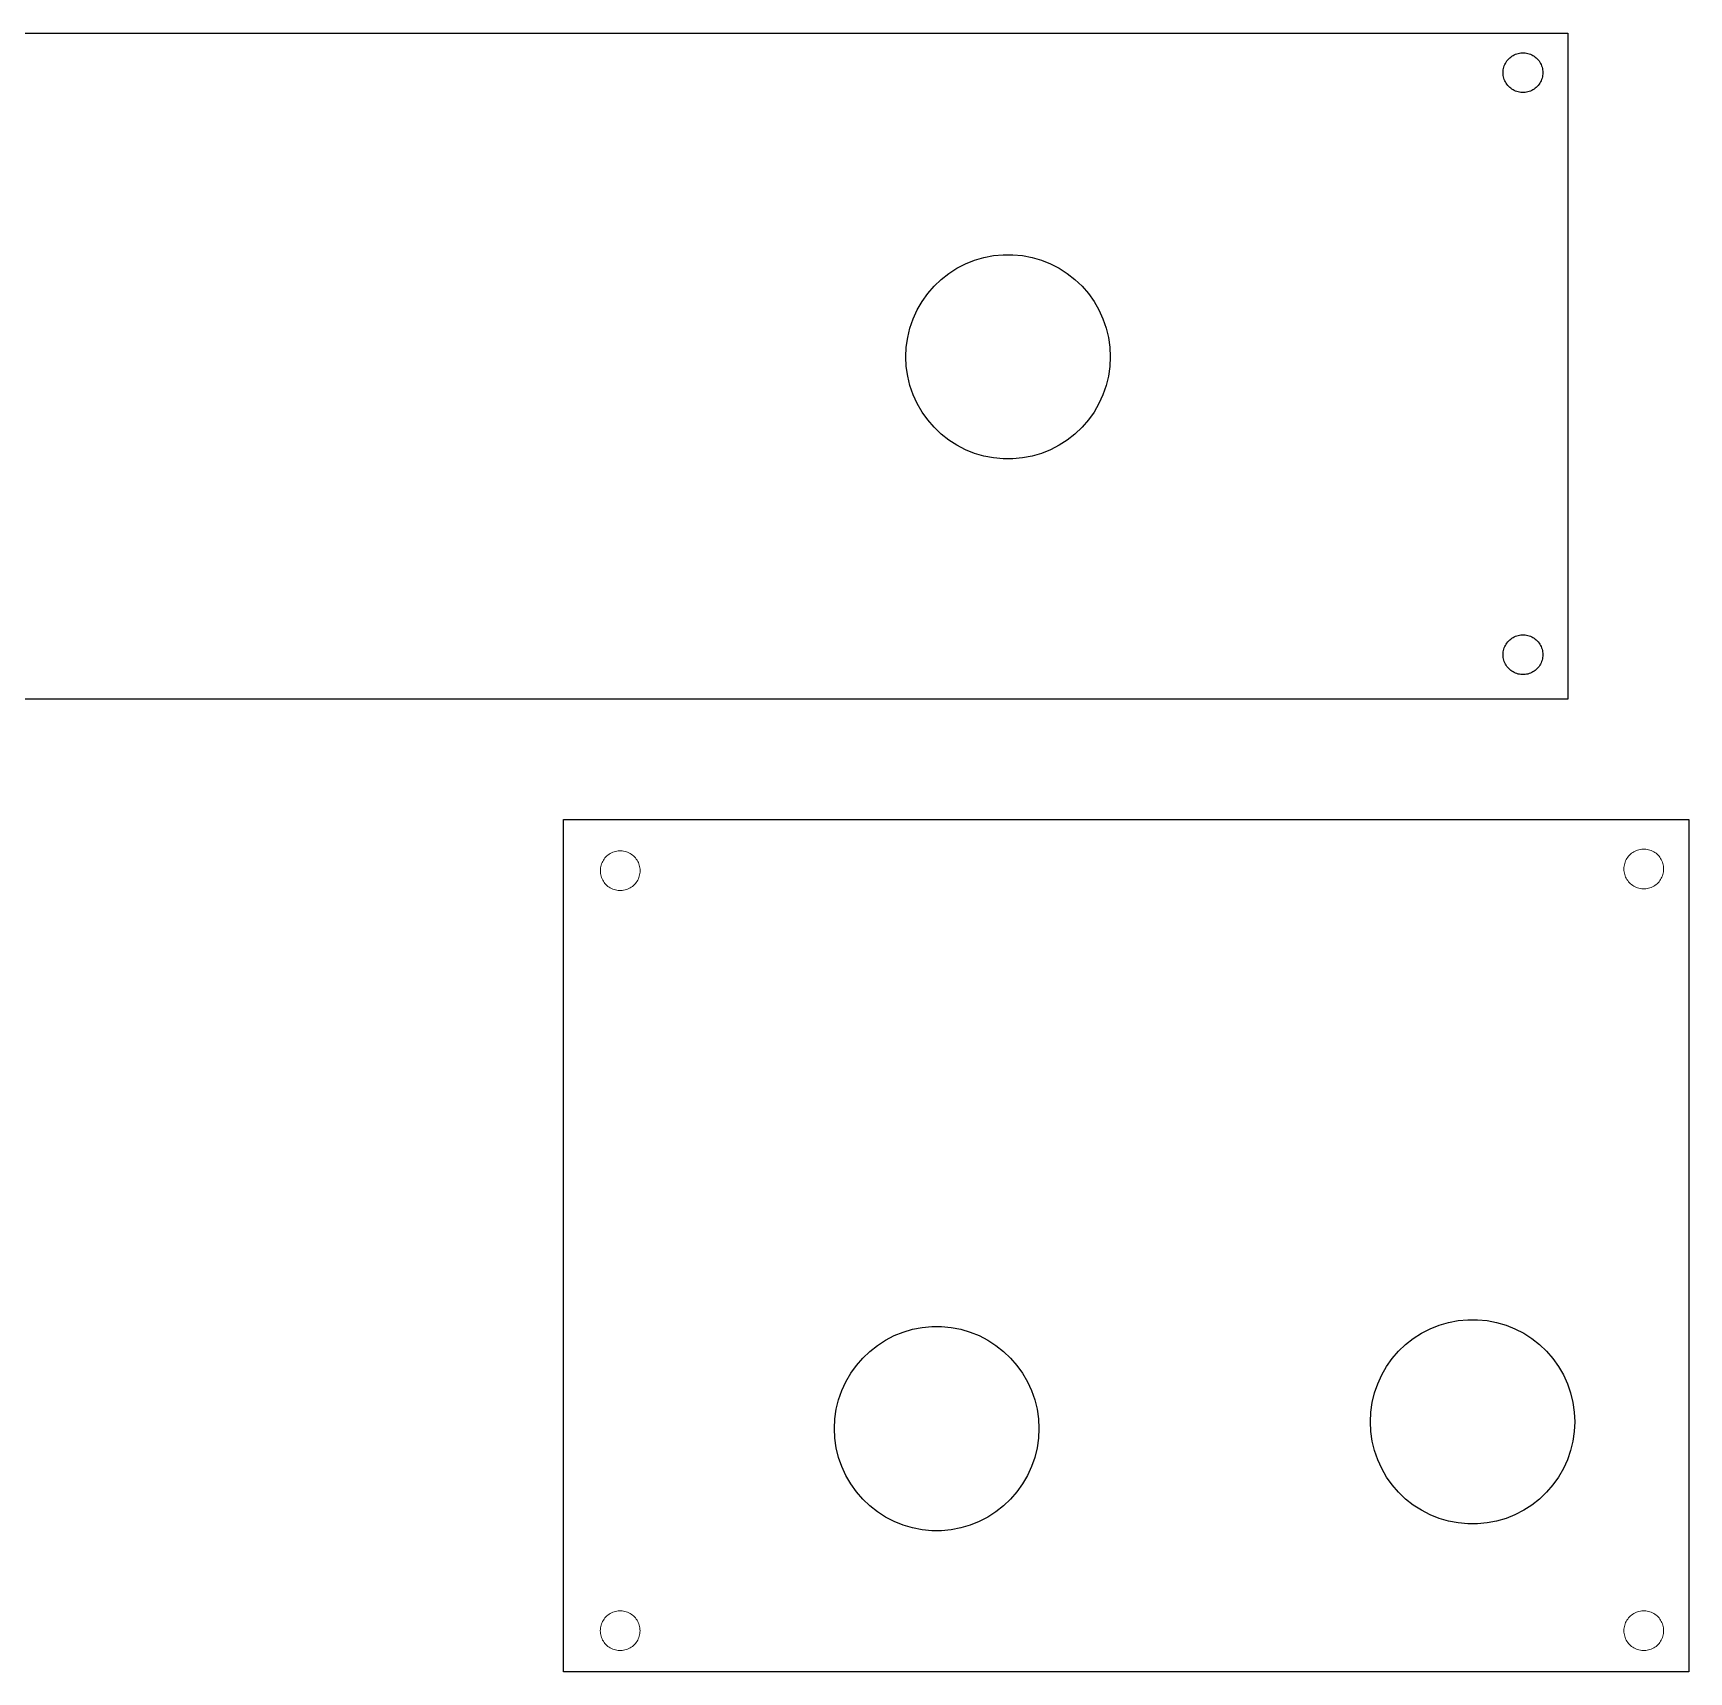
# Model space of a CAD drawing. Header units: inches. Extents: x 5.6 to 22.8, y 0.5 to 6.9.
# Drawn here: x 16.74 to 22.81, y 0.56 to 6.57 of the extents above; entities that cross this region are included whole.
import ezdxf

# ---------------------------------------------------------------- set-up
doc = ezdxf.new("R2010")
doc.units = ezdxf.units.IN
doc.header["$MEASUREMENT"] = 0

msp = doc.modelspace()

# ---------------------------------------------------------------- linework, layer by layer
at = {"linetype": 'Continuous', "lineweight": 25}
for p, q in [((12.3685, 6.5691), (22.3685, 6.5691)), ((22.3685, 6.5691), (22.3685, 4.1282)), ((22.1822, 6.4934), (22.1871, 6.4948)), ((22.1871, 6.4948), (22.1921, 6.4959)), ((22.1921, 6.4959), (22.1971, 6.4966)), ((22.1971, 6.4966), (22.2022, 6.4969)), ((22.2022, 6.4969), (22.2072, 6.4969)), ((22.2072, 6.4969), (22.2123, 6.4966)), ((22.2123, 6.4966), (22.2173, 6.4959)), ((22.2173, 6.4959), (22.2223, 6.4948)), ((22.2223, 6.4948), (22.2272, 6.4934)), ((22.1321, 6.4293), (22.1326, 6.4343)), ((22.1326, 6.4343), (22.1335, 6.4393)), ((22.1335, 6.4393), (22.1347, 6.4442)), ((22.1347, 6.4442), (22.1363, 6.4491)), ((22.1363, 6.4491), (22.1382, 6.4538)), ((22.1382, 6.4538), (22.1404, 6.4583)), ((22.1404, 6.4583), (22.143, 6.4628)), ((22.143, 6.4628), (22.1458, 6.467)), ((22.1458, 6.467), (22.1489, 6.471)), ((22.1489, 6.471), (22.1523, 6.4747)), ((22.1523, 6.4747), (22.156, 6.4783)), ((22.156, 6.4783), (22.1599, 6.4815)), ((22.1599, 6.4815), (22.164, 6.4845)), ((22.164, 6.4845), (22.1683, 6.4872)), ((22.1683, 6.4872), (22.1728, 6.4896)), ((22.1728, 6.4896), (22.1774, 6.4917)), ((22.1774, 6.4917), (22.1822, 6.4934)), ((22.2272, 6.4934), (22.232, 6.4917)), ((22.232, 6.4917), (22.2366, 6.4896)), ((22.2366, 6.4896), (22.2411, 6.4872)), ((22.2411, 6.4872), (22.2454, 6.4845)), ((22.2454, 6.4845), (22.2495, 6.4815)), ((22.2495, 6.4815), (22.2534, 6.4783)), ((22.2534, 6.4783), (22.2571, 6.4747)), ((22.2571, 6.4747), (22.2605, 6.471)), ((22.2605, 6.471), (22.2636, 6.467)), ((22.2636, 6.467), (22.2664, 6.4628)), ((22.2664, 6.4628), (22.269, 6.4583)), ((22.269, 6.4583), (22.2712, 6.4538)), ((22.2712, 6.4538), (22.2731, 6.4491)), ((22.2731, 6.4491), (22.2747, 6.4442)), ((22.2747, 6.4442), (22.2759, 6.4393)), ((22.2759, 6.4393), (22.2768, 6.4343)), ((22.2768, 6.4343), (22.2773, 6.4293)), ((22.1319, 6.4242), (22.1321, 6.4293)), ((22.1321, 6.4191), (22.1319, 6.4242)), ((22.1326, 6.414), (22.1321, 6.4191)), ((22.1335, 6.409), (22.1326, 6.414)), ((22.1347, 6.4041), (22.1335, 6.409)), ((22.1363, 6.3993), (22.1347, 6.4041)), ((22.1382, 6.3946), (22.1363, 6.3993)), ((22.1404, 6.39), (22.1382, 6.3946)), ((22.143, 6.3856), (22.1404, 6.39)), ((22.1458, 6.3814), (22.143, 6.3856)), ((22.1489, 6.3774), (22.1458, 6.3814)), ((22.1523, 6.3736), (22.1489, 6.3774)), ((22.156, 6.3701), (22.1523, 6.3736)), ((22.2571, 6.3736), (22.2534, 6.3701)), ((22.2605, 6.3774), (22.2571, 6.3736)), ((22.2636, 6.3814), (22.2605, 6.3774)), ((22.2664, 6.3856), (22.2636, 6.3814)), ((22.269, 6.39), (22.2664, 6.3856)), ((22.2712, 6.3946), (22.269, 6.39)), ((22.2731, 6.3993), (22.2712, 6.3946)), ((22.2747, 6.4041), (22.2731, 6.3993)), ((22.2759, 6.409), (22.2747, 6.4041)), ((22.2768, 6.414), (22.2759, 6.409)), ((22.2773, 6.4191), (22.2768, 6.414)), ((22.2773, 6.4293), (22.2775, 6.4242)), ((22.2775, 6.4242), (22.2773, 6.4191)), ((22.1599, 6.3668), (22.156, 6.3701)), ((22.164, 6.3638), (22.1599, 6.3668)), ((22.1683, 6.3611), (22.164, 6.3638)), ((22.1728, 6.3587), (22.1683, 6.3611)), ((22.1774, 6.3567), (22.1728, 6.3587)), ((22.1822, 6.3549), (22.1774, 6.3567)), ((22.1871, 6.3535), (22.1822, 6.3549)), ((22.1921, 6.3525), (22.1871, 6.3535)), ((22.1971, 6.3518), (22.1921, 6.3525)), ((22.2022, 6.3514), (22.1971, 6.3518)), ((22.2072, 6.3514), (22.2022, 6.3514)), ((22.2123, 6.3518), (22.2072, 6.3514)), ((22.2173, 6.3525), (22.2123, 6.3518)), ((22.2223, 6.3535), (22.2173, 6.3525)), ((22.2272, 6.3549), (22.2223, 6.3535)), ((22.232, 6.3567), (22.2272, 6.3549)), ((22.2366, 6.3587), (22.232, 6.3567)), ((22.2411, 6.3611), (22.2366, 6.3587)), ((22.2454, 6.3638), (22.2411, 6.3611)), ((22.2495, 6.3668), (22.2454, 6.3638)), ((22.2534, 6.3701), (22.2495, 6.3668)), ((20.1, 5.6878), (20.13, 5.7071)), ((20.13, 5.7071), (20.1616, 5.7235)), ((20.1616, 5.7235), (20.1947, 5.7367)), ((20.1947, 5.7367), (20.2289, 5.7467)), ((20.2289, 5.7467), (20.2637, 5.7535)), ((20.2637, 5.7535), (20.2994, 5.7568)), ((20.2994, 5.7568), (20.3351, 5.7568)), ((20.3351, 5.7568), (20.3705, 5.7535)), ((20.3705, 5.7535), (20.4055, 5.7467)), ((20.4055, 5.7467), (20.4397, 5.7367)), ((20.4397, 5.7367), (20.4729, 5.7235)), ((20.4729, 5.7235), (20.5045, 5.7071)), ((20.5045, 5.7071), (20.5345, 5.6878)), ((20.0461, 5.6413), (20.0719, 5.6659)), ((20.0719, 5.6659), (20.1, 5.6878)), ((20.5345, 5.6878), (20.5625, 5.6659)), ((20.5625, 5.6659), (20.5883, 5.6413)), ((19.9843, 5.5543), (20.002, 5.5852)), ((20.002, 5.5852), (20.0227, 5.6143)), ((20.0227, 5.6143), (20.0461, 5.6413)), ((20.5883, 5.6413), (20.6116, 5.6143)), ((20.6116, 5.6143), (20.6323, 5.5852)), ((20.6323, 5.5852), (20.6501, 5.5543)), ((19.9694, 5.522), (19.9843, 5.5543)), ((20.6501, 5.5543), (20.665, 5.522)), ((19.9494, 5.4536), (19.9577, 5.4882)), ((19.9577, 5.4882), (19.9694, 5.522)), ((20.665, 5.522), (20.6766, 5.4882)), ((20.6766, 5.4882), (20.6851, 5.4536)), ((19.9426, 5.3827), (19.9443, 5.4184)), ((19.9443, 5.4184), (19.9494, 5.4536)), ((20.6851, 5.4536), (20.69, 5.4184)), ((20.69, 5.4184), (20.6918, 5.3827)), ((19.9443, 5.3471), (19.9426, 5.3827)), ((19.9494, 5.3118), (19.9443, 5.3471)), ((20.69, 5.3471), (20.6851, 5.3118)), ((20.6918, 5.3827), (20.69, 5.3471)), ((19.9577, 5.2773), (19.9494, 5.3118)), ((20.6851, 5.3118), (20.6766, 5.2773)), ((19.9694, 5.2435), (19.9577, 5.2773)), ((19.9843, 5.2111), (19.9694, 5.2435)), ((20.665, 5.2435), (20.6501, 5.2111)), ((20.6766, 5.2773), (20.665, 5.2435)), ((20.002, 5.1802), (19.9843, 5.2111)), ((20.0227, 5.1511), (20.002, 5.1802)), ((20.6323, 5.1802), (20.6116, 5.1511)), ((20.6501, 5.2111), (20.6323, 5.1802)), ((20.0461, 5.1242), (20.0227, 5.1511)), ((20.0719, 5.0996), (20.0461, 5.1242)), ((20.1, 5.0775), (20.0719, 5.0996)), ((20.5625, 5.0996), (20.5345, 5.0775)), ((20.5883, 5.1242), (20.5625, 5.0996)), ((20.6116, 5.1511), (20.5883, 5.1242)), ((20.13, 5.0584), (20.1, 5.0775)), ((20.1616, 5.042), (20.13, 5.0584)), ((20.1947, 5.0288), (20.1616, 5.042)), ((20.4729, 5.042), (20.4397, 5.0288)), ((20.5045, 5.0584), (20.4729, 5.042)), ((20.5345, 5.0775), (20.5045, 5.0584)), ((20.2289, 5.0186), (20.1947, 5.0288)), ((20.2637, 5.012), (20.2289, 5.0186)), ((20.2994, 5.0085), (20.2637, 5.012)), ((20.3351, 5.0085), (20.2994, 5.0085)), ((20.3705, 5.012), (20.3351, 5.0085)), ((20.4055, 5.0186), (20.3705, 5.012)), ((20.4397, 5.0288), (20.4055, 5.0186)), ((22.1335, 4.3058), (22.1347, 4.3107)), ((22.1347, 4.3107), (22.1363, 4.3156)), ((22.1363, 4.3156), (22.1382, 4.3203)), ((22.1382, 4.3203), (22.1404, 4.3248)), ((22.1404, 4.3248), (22.143, 4.3293)), ((22.143, 4.3293), (22.1458, 4.3335)), ((22.1458, 4.3335), (22.1489, 4.3375)), ((22.1489, 4.3375), (22.1523, 4.3412)), ((22.1523, 4.3412), (22.156, 4.3448)), ((22.156, 4.3448), (22.1599, 4.348)), ((22.1599, 4.348), (22.164, 4.351)), ((22.164, 4.351), (22.1683, 4.3537)), ((22.1683, 4.3537), (22.1728, 4.3561)), ((22.1728, 4.3561), (22.1774, 4.3582)), ((22.1774, 4.3582), (22.1822, 4.3599)), ((22.1822, 4.3599), (22.1871, 4.3613)), ((22.1871, 4.3613), (22.1921, 4.3624)), ((22.1921, 4.3624), (22.1971, 4.3631)), ((22.1971, 4.3631), (22.2022, 4.3634)), ((22.2022, 4.3634), (22.2072, 4.3634)), ((22.2072, 4.3634), (22.2123, 4.3631)), ((22.2123, 4.3631), (22.2173, 4.3624)), ((22.2173, 4.3624), (22.2223, 4.3613)), ((22.2223, 4.3613), (22.2272, 4.3599)), ((22.2272, 4.3599), (22.232, 4.3582)), ((22.232, 4.3582), (22.2366, 4.3561)), ((22.2366, 4.3561), (22.2411, 4.3537)), ((22.2411, 4.3537), (22.2454, 4.351)), ((22.2454, 4.351), (22.2495, 4.348)), ((22.2495, 4.348), (22.2534, 4.3448)), ((22.2534, 4.3448), (22.2571, 4.3412)), ((22.2571, 4.3412), (22.2605, 4.3375)), ((22.2605, 4.3375), (22.2636, 4.3335)), ((22.2636, 4.3335), (22.2664, 4.3293)), ((22.2664, 4.3293), (22.269, 4.3248)), ((22.269, 4.3248), (22.2712, 4.3203)), ((22.2712, 4.3203), (22.2731, 4.3156)), ((22.2731, 4.3156), (22.2747, 4.3107)), ((22.2747, 4.3107), (22.2759, 4.3058)), ((22.1319, 4.2907), (22.1321, 4.2958)), ((22.1321, 4.2856), (22.1319, 4.2907)), ((22.1321, 4.2958), (22.1326, 4.3008)), ((22.1326, 4.2805), (22.1321, 4.2856)), ((22.1326, 4.3008), (22.1335, 4.3058)), ((22.1335, 4.2755), (22.1326, 4.2805)), ((22.1347, 4.2706), (22.1335, 4.2755)), ((22.1363, 4.2658), (22.1347, 4.2706)), ((22.1382, 4.2611), (22.1363, 4.2658)), ((22.1404, 4.2565), (22.1382, 4.2611)), ((22.143, 4.2521), (22.1404, 4.2565)), ((22.1458, 4.2479), (22.143, 4.2521)), ((22.2664, 4.2521), (22.2636, 4.2479)), ((22.269, 4.2565), (22.2664, 4.2521)), ((22.2712, 4.2611), (22.269, 4.2565)), ((22.2731, 4.2658), (22.2712, 4.2611)), ((22.2747, 4.2706), (22.2731, 4.2658)), ((22.2759, 4.2755), (22.2747, 4.2706)), ((22.2759, 4.3058), (22.2768, 4.3008)), ((22.2768, 4.2805), (22.2759, 4.2755)), ((22.2768, 4.3008), (22.2773, 4.2958)), ((22.2773, 4.2856), (22.2768, 4.2805)), ((22.2773, 4.2958), (22.2775, 4.2907)), ((22.2775, 4.2907), (22.2773, 4.2856)), ((22.1489, 4.2439), (22.1458, 4.2479)), ((22.1523, 4.2401), (22.1489, 4.2439)), ((22.156, 4.2366), (22.1523, 4.2401)), ((22.1599, 4.2333), (22.156, 4.2366)), ((22.164, 4.2303), (22.1599, 4.2333)), ((22.1683, 4.2276), (22.164, 4.2303)), ((22.1728, 4.2252), (22.1683, 4.2276)), ((22.1774, 4.2232), (22.1728, 4.2252)), ((22.1822, 4.2214), (22.1774, 4.2232)), ((22.1871, 4.22), (22.1822, 4.2214)), ((22.1921, 4.219), (22.1871, 4.22)), ((22.1971, 4.2183), (22.1921, 4.219)), ((22.2022, 4.2179), (22.1971, 4.2183)), ((22.2072, 4.2179), (22.2022, 4.2179)), ((22.2123, 4.2183), (22.2072, 4.2179)), ((22.2173, 4.219), (22.2123, 4.2183)), ((22.2223, 4.22), (22.2173, 4.219)), ((22.2272, 4.2214), (22.2223, 4.22)), ((22.232, 4.2232), (22.2272, 4.2214)), ((22.2366, 4.2252), (22.232, 4.2232)), ((22.2411, 4.2276), (22.2366, 4.2252)), ((22.2454, 4.2303), (22.2411, 4.2276)), ((22.2495, 4.2333), (22.2454, 4.2303)), ((22.2534, 4.2366), (22.2495, 4.2333)), ((22.2571, 4.2401), (22.2534, 4.2366)), ((22.2605, 4.2439), (22.2571, 4.2401)), ((22.2636, 4.2479), (22.2605, 4.2439)), ((22.3685, 4.1282), (12.3685, 4.1282)), ((18.6875, 3.6873), (22.8128, 3.6873)), ((18.6875, 0.5625), (18.6875, 3.6873)), ((22.8128, 3.6873), (22.8128, 0.5625)), ((19.9672, 1.8183), (20.0022, 1.825)), ((20.0022, 1.825), (20.0377, 1.8285)), ((20.0377, 1.8285), (20.0735, 1.8285)), ((20.0735, 1.8285), (20.109, 1.825)), ((20.109, 1.825), (20.1439, 1.8183)), ((21.8643, 1.82), (21.8974, 1.8332)), ((21.8974, 1.8332), (21.9316, 1.8433)), ((21.9316, 1.8433), (21.9666, 1.85)), ((21.9666, 1.85), (22.0021, 1.8533)), ((22.0021, 1.8533), (22.0377, 1.8533)), ((22.0377, 1.8533), (22.0732, 1.85)), ((22.0732, 1.85), (22.1082, 1.8433)), ((22.1082, 1.8433), (22.1425, 1.8332)), ((22.1425, 1.8332), (22.1754, 1.82)), ((19.8382, 1.7594), (19.8682, 1.7786)), ((19.8682, 1.7786), (19.9, 1.795)), ((19.9, 1.795), (19.9331, 1.8082)), ((19.9331, 1.8082), (19.9672, 1.8183)), ((20.1439, 1.8183), (20.1781, 1.8082)), ((20.1781, 1.8082), (20.2111, 1.795)), ((20.2111, 1.795), (20.2428, 1.7786)), ((20.2428, 1.7786), (20.2728, 1.7594)), ((21.7488, 1.7378), (21.7746, 1.7623)), ((21.7746, 1.7623), (21.8027, 1.7843)), ((21.8027, 1.7843), (21.8327, 1.8036)), ((21.8327, 1.8036), (21.8643, 1.82)), ((22.1754, 1.82), (22.2072, 1.8036)), ((22.2072, 1.8036), (22.2371, 1.7843)), ((22.2371, 1.7843), (22.2652, 1.7623)), ((22.2652, 1.7623), (22.291, 1.7378)), ((19.7611, 1.6858), (19.7845, 1.7128)), ((19.7845, 1.7128), (19.8103, 1.7373)), ((19.8103, 1.7373), (19.8382, 1.7594)), ((20.2728, 1.7594), (20.3009, 1.7373)), ((20.3009, 1.7373), (20.3267, 1.7128)), ((20.3267, 1.7128), (20.35, 1.6858)), ((21.7047, 1.6818), (21.7254, 1.7108)), ((21.7254, 1.7108), (21.7488, 1.7378)), ((22.291, 1.7378), (22.3143, 1.7108)), ((22.3143, 1.7108), (22.335, 1.6818)), ((19.7227, 1.626), (19.7405, 1.6568)), ((19.7405, 1.6568), (19.7611, 1.6858)), ((20.35, 1.6858), (20.3707, 1.6568)), ((20.3707, 1.6568), (20.3885, 1.626)), ((21.6721, 1.6185), (21.687, 1.6508)), ((21.687, 1.6508), (21.7047, 1.6818)), ((22.335, 1.6818), (22.3528, 1.6508)), ((22.3528, 1.6508), (22.3677, 1.6185)), ((19.6961, 1.5598), (19.7078, 1.5935)), ((19.7078, 1.5935), (19.7227, 1.626)), ((20.3885, 1.626), (20.4035, 1.5935)), ((20.4035, 1.5935), (20.4149, 1.5598)), ((21.6521, 1.5501), (21.6605, 1.5847)), ((21.6605, 1.5847), (21.6721, 1.6185)), ((22.3677, 1.6185), (22.3793, 1.5847)), ((22.3793, 1.5847), (22.3877, 1.5501)), ((19.6827, 1.4898), (19.6877, 1.5251)), ((19.6877, 1.5251), (19.6961, 1.5598)), ((20.4149, 1.5598), (20.4234, 1.5251)), ((20.4234, 1.5251), (20.4285, 1.4898)), ((21.647, 1.5148), (21.6521, 1.5501)), ((22.3877, 1.5501), (22.3928, 1.5148)), ((19.681, 1.4543), (19.6827, 1.4898)), ((20.4285, 1.4898), (20.4302, 1.4543)), ((21.6453, 1.4793), (21.647, 1.5148)), ((21.647, 1.4436), (21.6453, 1.4793)), ((22.3928, 1.5148), (22.3945, 1.4793)), ((22.3945, 1.4793), (22.3928, 1.4436)), ((19.6827, 1.4186), (19.681, 1.4543)), ((19.6877, 1.3833), (19.6827, 1.4186)), ((20.4285, 1.4186), (20.4234, 1.3833)), ((20.4302, 1.4543), (20.4285, 1.4186)), ((21.6521, 1.4083), (21.647, 1.4436)), ((21.6605, 1.3737), (21.6521, 1.4083)), ((22.3877, 1.4083), (22.3793, 1.3737)), ((22.3928, 1.4436), (22.3877, 1.4083)), ((19.6961, 1.3487), (19.6877, 1.3833)), ((19.7078, 1.315), (19.6961, 1.3487)), ((20.4149, 1.3487), (20.4035, 1.315)), ((20.4234, 1.3833), (20.4149, 1.3487)), ((21.6721, 1.34), (21.6605, 1.3737)), ((21.687, 1.3076), (21.6721, 1.34)), ((22.3677, 1.34), (22.3528, 1.3076)), ((22.3793, 1.3737), (22.3677, 1.34)), ((19.7227, 1.2826), (19.7078, 1.315)), ((19.7405, 1.2518), (19.7227, 1.2826)), ((20.3885, 1.2826), (20.3707, 1.2518)), ((20.4035, 1.315), (20.3885, 1.2826)), ((21.7047, 1.2767), (21.687, 1.3076)), ((21.7254, 1.2476), (21.7047, 1.2767)), ((22.335, 1.2767), (22.3143, 1.2476)), ((22.3528, 1.3076), (22.335, 1.2767)), ((19.7611, 1.2228), (19.7405, 1.2518)), ((19.7845, 1.1958), (19.7611, 1.2228)), ((20.35, 1.2228), (20.3267, 1.1958)), ((20.3707, 1.2518), (20.35, 1.2228)), ((21.7488, 1.2207), (21.7254, 1.2476)), ((21.7746, 1.1961), (21.7488, 1.2207)), ((22.291, 1.2207), (22.2652, 1.1961)), ((22.3143, 1.2476), (22.291, 1.2207)), ((19.8103, 1.1711), (19.7845, 1.1958)), ((19.8382, 1.1492), (19.8103, 1.1711)), ((20.3009, 1.1711), (20.2728, 1.1492)), ((20.3267, 1.1958), (20.3009, 1.1711)), ((21.8027, 1.1741), (21.7746, 1.1961)), ((21.8327, 1.1548), (21.8027, 1.1741)), ((21.8643, 1.1385), (21.8327, 1.1548)), ((22.2072, 1.1548), (22.1754, 1.1385)), ((22.2371, 1.1741), (22.2072, 1.1548)), ((22.2652, 1.1961), (22.2371, 1.1741)), ((19.8682, 1.1298), (19.8382, 1.1492)), ((19.9, 1.1135), (19.8682, 1.1298)), ((19.9331, 1.1003), (19.9, 1.1135)), ((19.9672, 1.0903), (19.9331, 1.1003)), ((20.1781, 1.1003), (20.1439, 1.0903)), ((20.2111, 1.1135), (20.1781, 1.1003)), ((20.2428, 1.1298), (20.2111, 1.1135)), ((20.2728, 1.1492), (20.2428, 1.1298)), ((21.8974, 1.1253), (21.8643, 1.1385)), ((21.9316, 1.1153), (21.8974, 1.1253)), ((21.9666, 1.1085), (21.9316, 1.1153)), ((22.0021, 1.1051), (21.9666, 1.1085)), ((22.0377, 1.1051), (22.0021, 1.1051)), ((22.0732, 1.1085), (22.0377, 1.1051)), ((22.1082, 1.1153), (22.0732, 1.1085)), ((22.1425, 1.1253), (22.1082, 1.1153)), ((22.1754, 1.1385), (22.1425, 1.1253)), ((20.0022, 1.0835), (19.9672, 1.0903)), ((20.0377, 1.0801), (20.0022, 1.0835)), ((20.0735, 1.0801), (20.0377, 1.0801)), ((20.109, 1.0835), (20.0735, 1.0801)), ((20.1439, 1.0903), (20.109, 1.0835)), ((22.8128, 0.5625), (18.6875, 0.5625))]:
    msp.add_line(p, q, dxfattribs=at)
at = {"linetype": 'Continuous', "lineweight": 9}
for p, q in [((18.8256, 3.5191), (18.8272, 3.5239)), ((18.8272, 3.5239), (18.8291, 3.5286)), ((18.8291, 3.5286), (18.8313, 3.5332)), ((18.8313, 3.5332), (18.8339, 3.5376)), ((18.8339, 3.5376), (18.8367, 3.5418)), ((18.8367, 3.5418), (18.8398, 3.5458)), ((18.8398, 3.5458), (18.8432, 3.5496)), ((18.8432, 3.5496), (18.8469, 3.5531)), ((18.8469, 3.5531), (18.8508, 3.5564)), ((18.8508, 3.5564), (18.8549, 3.5594)), ((18.8549, 3.5594), (18.8592, 3.562)), ((18.8592, 3.562), (18.8637, 3.5644)), ((18.8637, 3.5644), (18.8683, 3.5665)), ((18.8683, 3.5665), (18.8731, 3.5682)), ((18.8731, 3.5682), (18.878, 3.5696)), ((18.878, 3.5696), (18.883, 3.5707)), ((18.883, 3.5707), (18.888, 3.5714)), ((18.888, 3.5714), (18.8931, 3.5718)), ((18.8931, 3.5718), (18.8981, 3.5718)), ((18.8981, 3.5718), (18.9032, 3.5714)), ((18.9032, 3.5714), (18.9082, 3.5707)), ((18.9082, 3.5707), (18.9132, 3.5696)), ((18.9132, 3.5696), (18.9181, 3.5682)), ((18.9181, 3.5682), (18.9229, 3.5665)), ((18.9229, 3.5665), (18.9275, 3.5644)), ((18.9275, 3.5644), (18.932, 3.562)), ((18.932, 3.562), (18.9363, 3.5594)), ((18.9363, 3.5594), (18.9404, 3.5564)), ((18.9404, 3.5564), (18.9443, 3.5531)), ((18.9443, 3.5531), (18.948, 3.5496)), ((18.948, 3.5496), (18.9514, 3.5458)), ((18.9514, 3.5458), (18.9545, 3.5418)), ((18.9545, 3.5418), (18.9573, 3.5376)), ((18.9573, 3.5376), (18.9599, 3.5332)), ((18.9599, 3.5332), (18.9621, 3.5286)), ((18.9621, 3.5286), (18.964, 3.5239)), ((18.964, 3.5239), (18.9656, 3.5191)), ((22.5754, 3.5156), (22.5763, 3.5206)), ((22.5763, 3.5206), (22.5775, 3.5256)), ((22.5775, 3.5256), (22.5791, 3.5304)), ((22.5791, 3.5304), (22.581, 3.5351)), ((22.581, 3.5351), (22.5832, 3.5397)), ((22.5832, 3.5397), (22.5858, 3.5441)), ((22.5858, 3.5441), (22.5886, 3.5483)), ((22.5886, 3.5483), (22.5917, 3.5523)), ((22.5917, 3.5523), (22.5951, 3.5561)), ((22.5951, 3.5561), (22.5988, 3.5596)), ((22.5988, 3.5596), (22.6027, 3.5629)), ((22.6027, 3.5629), (22.6068, 3.5659)), ((22.6068, 3.5659), (22.6111, 3.5685)), ((22.6111, 3.5685), (22.6156, 3.5709)), ((22.6156, 3.5709), (22.6202, 3.573)), ((22.6202, 3.573), (22.625, 3.5747)), ((22.625, 3.5747), (22.6299, 3.5761)), ((22.6299, 3.5761), (22.6349, 3.5772)), ((22.6349, 3.5772), (22.6399, 3.5779)), ((22.6399, 3.5779), (22.645, 3.5783)), ((22.645, 3.5783), (22.65, 3.5783)), ((22.65, 3.5783), (22.6551, 3.5779)), ((22.6551, 3.5779), (22.6601, 3.5772)), ((22.6601, 3.5772), (22.6651, 3.5761)), ((22.6651, 3.5761), (22.67, 3.5747)), ((22.67, 3.5747), (22.6748, 3.573)), ((22.6748, 3.573), (22.6794, 3.5709)), ((22.6794, 3.5709), (22.6839, 3.5685)), ((22.6839, 3.5685), (22.6882, 3.5659)), ((22.6882, 3.5659), (22.6923, 3.5629)), ((22.6923, 3.5629), (22.6962, 3.5596)), ((22.6962, 3.5596), (22.6999, 3.5561)), ((22.6999, 3.5561), (22.7033, 3.5523)), ((22.7033, 3.5523), (22.7064, 3.5483)), ((22.7064, 3.5483), (22.7092, 3.5441)), ((22.7092, 3.5441), (22.7118, 3.5397)), ((22.7118, 3.5397), (22.714, 3.5351)), ((22.714, 3.5351), (22.7159, 3.5304)), ((22.7159, 3.5304), (22.7175, 3.5256)), ((22.7175, 3.5256), (22.7187, 3.5206)), ((22.7187, 3.5206), (22.7196, 3.5156)), ((18.8228, 3.499), (18.823, 3.5041)), ((18.823, 3.4939), (18.8228, 3.499)), ((18.823, 3.5041), (18.8235, 3.5091)), ((18.8235, 3.4889), (18.823, 3.4939)), ((18.8235, 3.5091), (18.8244, 3.5141)), ((18.8244, 3.4839), (18.8235, 3.4889)), ((18.8244, 3.5141), (18.8256, 3.5191)), ((18.8256, 3.4789), (18.8244, 3.4839)), ((18.8272, 3.4741), (18.8256, 3.4789)), ((18.8291, 3.4694), (18.8272, 3.4741)), ((18.8313, 3.4648), (18.8291, 3.4694)), ((18.8339, 3.4604), (18.8313, 3.4648)), ((18.8367, 3.4562), (18.8339, 3.4604)), ((18.9573, 3.4604), (18.9545, 3.4562)), ((18.9599, 3.4648), (18.9573, 3.4604)), ((18.9621, 3.4694), (18.9599, 3.4648)), ((18.964, 3.4741), (18.9621, 3.4694)), ((18.9656, 3.4789), (18.964, 3.4741)), ((18.9656, 3.5191), (18.9668, 3.5141)), ((18.9668, 3.4839), (18.9656, 3.4789)), ((18.9668, 3.5141), (18.9677, 3.5091)), ((18.9677, 3.4889), (18.9668, 3.4839)), ((18.9677, 3.5091), (18.9682, 3.5041)), ((18.9682, 3.4939), (18.9677, 3.4889)), ((18.9682, 3.5041), (18.9684, 3.499)), ((18.9684, 3.499), (18.9682, 3.4939)), ((22.5747, 3.5055), (22.5749, 3.5106)), ((22.5749, 3.5004), (22.5747, 3.5055)), ((22.5749, 3.5106), (22.5754, 3.5156)), ((22.5754, 3.4954), (22.5749, 3.5004)), ((22.5763, 3.4904), (22.5754, 3.4954)), ((22.5775, 3.4854), (22.5763, 3.4904)), ((22.5791, 3.4806), (22.5775, 3.4854)), ((22.581, 3.4759), (22.5791, 3.4806)), ((22.5832, 3.4713), (22.581, 3.4759)), ((22.5858, 3.4669), (22.5832, 3.4713)), ((22.5886, 3.4627), (22.5858, 3.4669)), ((22.5917, 3.4587), (22.5886, 3.4627)), ((22.7064, 3.4627), (22.7033, 3.4587)), ((22.7092, 3.4669), (22.7064, 3.4627)), ((22.7118, 3.4713), (22.7092, 3.4669)), ((22.714, 3.4759), (22.7118, 3.4713)), ((22.7159, 3.4806), (22.714, 3.4759)), ((22.7175, 3.4854), (22.7159, 3.4806)), ((22.7187, 3.4904), (22.7175, 3.4854)), ((22.7196, 3.4954), (22.7187, 3.4904)), ((22.7196, 3.5156), (22.7201, 3.5106)), ((22.7201, 3.5004), (22.7196, 3.4954)), ((22.7201, 3.5106), (22.7203, 3.5055)), ((22.7203, 3.5055), (22.7201, 3.5004)), ((18.8398, 3.4522), (18.8367, 3.4562)), ((18.8432, 3.4484), (18.8398, 3.4522)), ((18.8469, 3.4449), (18.8432, 3.4484)), ((18.8508, 3.4416), (18.8469, 3.4449)), ((18.8549, 3.4386), (18.8508, 3.4416)), ((18.8592, 3.436), (18.8549, 3.4386)), ((18.8637, 3.4336), (18.8592, 3.436)), ((18.8683, 3.4315), (18.8637, 3.4336)), ((18.8731, 3.4298), (18.8683, 3.4315)), ((18.878, 3.4284), (18.8731, 3.4298)), ((18.883, 3.4273), (18.878, 3.4284)), ((18.888, 3.4266), (18.883, 3.4273)), ((18.8931, 3.4262), (18.888, 3.4266)), ((18.8981, 3.4262), (18.8931, 3.4262)), ((18.9032, 3.4266), (18.8981, 3.4262)), ((18.9082, 3.4273), (18.9032, 3.4266)), ((18.9132, 3.4284), (18.9082, 3.4273)), ((18.9181, 3.4298), (18.9132, 3.4284)), ((18.9229, 3.4315), (18.9181, 3.4298)), ((18.9275, 3.4336), (18.9229, 3.4315)), ((18.932, 3.436), (18.9275, 3.4336)), ((18.9363, 3.4386), (18.932, 3.436)), ((18.9404, 3.4416), (18.9363, 3.4386)), ((18.9443, 3.4449), (18.9404, 3.4416)), ((18.948, 3.4484), (18.9443, 3.4449)), ((18.9514, 3.4522), (18.948, 3.4484)), ((18.9545, 3.4562), (18.9514, 3.4522)), ((22.5951, 3.4549), (22.5917, 3.4587)), ((22.5988, 3.4514), (22.5951, 3.4549)), ((22.6027, 3.4481), (22.5988, 3.4514)), ((22.6068, 3.4451), (22.6027, 3.4481)), ((22.6111, 3.4425), (22.6068, 3.4451)), ((22.6156, 3.4401), (22.6111, 3.4425)), ((22.6202, 3.438), (22.6156, 3.4401)), ((22.625, 3.4363), (22.6202, 3.438)), ((22.6299, 3.4349), (22.625, 3.4363)), ((22.6349, 3.4338), (22.6299, 3.4349)), ((22.6399, 3.4331), (22.6349, 3.4338)), ((22.645, 3.4327), (22.6399, 3.4331)), ((22.65, 3.4327), (22.645, 3.4327)), ((22.6551, 3.4331), (22.65, 3.4327)), ((22.6601, 3.4338), (22.6551, 3.4331)), ((22.6651, 3.4349), (22.6601, 3.4338)), ((22.67, 3.4363), (22.6651, 3.4349)), ((22.6748, 3.438), (22.67, 3.4363)), ((22.6794, 3.4401), (22.6748, 3.438)), ((22.6839, 3.4425), (22.6794, 3.4401)), ((22.6882, 3.4451), (22.6839, 3.4425)), ((22.6923, 3.4481), (22.6882, 3.4451)), ((22.6962, 3.4514), (22.6923, 3.4481)), ((22.6999, 3.4549), (22.6962, 3.4514)), ((22.7033, 3.4587), (22.6999, 3.4549)), ((18.8234, 0.7235), (18.8243, 0.7285)), ((18.8243, 0.7285), (18.8255, 0.7335)), ((18.8255, 0.7335), (18.8271, 0.7383)), ((18.8271, 0.7383), (18.829, 0.743)), ((18.829, 0.743), (18.8312, 0.7476)), ((18.8312, 0.7476), (18.8338, 0.752)), ((18.8338, 0.752), (18.8366, 0.7562)), ((18.8366, 0.7562), (18.8397, 0.7602)), ((18.8397, 0.7602), (18.8431, 0.764)), ((18.8431, 0.764), (18.8468, 0.7675)), ((18.8468, 0.7675), (18.8507, 0.7708)), ((18.8507, 0.7708), (18.8548, 0.7738)), ((18.8548, 0.7738), (18.8591, 0.7764)), ((18.8591, 0.7764), (18.8636, 0.7788)), ((18.8636, 0.7788), (18.8682, 0.7809)), ((18.8682, 0.7809), (18.873, 0.7826)), ((18.873, 0.7826), (18.8779, 0.784)), ((18.8779, 0.784), (18.8829, 0.7851)), ((18.8829, 0.7851), (18.8879, 0.7858)), ((18.8879, 0.7858), (18.893, 0.7862)), ((18.893, 0.7862), (18.898, 0.7862)), ((18.898, 0.7862), (18.9031, 0.7858)), ((18.9031, 0.7858), (18.9081, 0.7851)), ((18.9081, 0.7851), (18.9131, 0.784)), ((18.9131, 0.784), (18.918, 0.7826)), ((18.918, 0.7826), (18.9228, 0.7809)), ((18.9228, 0.7809), (18.9274, 0.7788)), ((18.9274, 0.7788), (18.9319, 0.7764)), ((18.9319, 0.7764), (18.9362, 0.7738)), ((18.9362, 0.7738), (18.9403, 0.7708)), ((18.9403, 0.7708), (18.9442, 0.7675)), ((18.9442, 0.7675), (18.9479, 0.764)), ((18.9479, 0.764), (18.9513, 0.7602)), ((18.9513, 0.7602), (18.9544, 0.7562)), ((18.9544, 0.7562), (18.9572, 0.752)), ((18.9572, 0.752), (18.9598, 0.7476)), ((18.9598, 0.7476), (18.962, 0.743)), ((18.962, 0.743), (18.9639, 0.7383)), ((18.9639, 0.7383), (18.9655, 0.7335)), ((18.9655, 0.7335), (18.9667, 0.7285)), ((18.9667, 0.7285), (18.9676, 0.7235)), ((22.5754, 0.7235), (22.5763, 0.7285)), ((22.5763, 0.7285), (22.5775, 0.7335)), ((22.5775, 0.7335), (22.5791, 0.7383)), ((22.5791, 0.7383), (22.581, 0.743)), ((22.581, 0.743), (22.5832, 0.7476)), ((22.5832, 0.7476), (22.5858, 0.752)), ((22.5858, 0.752), (22.5886, 0.7562)), ((22.5886, 0.7562), (22.5917, 0.7602)), ((22.5917, 0.7602), (22.5951, 0.764)), ((22.5951, 0.764), (22.5988, 0.7675)), ((22.5988, 0.7675), (22.6027, 0.7708)), ((22.6027, 0.7708), (22.6068, 0.7738)), ((22.6068, 0.7738), (22.6111, 0.7764)), ((22.6111, 0.7764), (22.6156, 0.7788)), ((22.6156, 0.7788), (22.6202, 0.7809)), ((22.6202, 0.7809), (22.625, 0.7826)), ((22.625, 0.7826), (22.6299, 0.784)), ((22.6299, 0.784), (22.6349, 0.7851)), ((22.6349, 0.7851), (22.6399, 0.7858)), ((22.6399, 0.7858), (22.645, 0.7862)), ((22.645, 0.7862), (22.65, 0.7862)), ((22.65, 0.7862), (22.6551, 0.7858)), ((22.6551, 0.7858), (22.6601, 0.7851)), ((22.6601, 0.7851), (22.6651, 0.784)), ((22.6651, 0.784), (22.67, 0.7826)), ((22.67, 0.7826), (22.6748, 0.7809)), ((22.6748, 0.7809), (22.6794, 0.7788)), ((22.6794, 0.7788), (22.6839, 0.7764)), ((22.6839, 0.7764), (22.6882, 0.7738)), ((22.6882, 0.7738), (22.6923, 0.7708)), ((22.6923, 0.7708), (22.6962, 0.7675)), ((22.6962, 0.7675), (22.6999, 0.764)), ((22.6999, 0.764), (22.7033, 0.7602)), ((22.7033, 0.7602), (22.7064, 0.7562)), ((22.7064, 0.7562), (22.7092, 0.752)), ((22.7092, 0.752), (22.7118, 0.7476)), ((22.7118, 0.7476), (22.714, 0.743)), ((22.714, 0.743), (22.7159, 0.7383)), ((22.7159, 0.7383), (22.7175, 0.7335)), ((22.7175, 0.7335), (22.7187, 0.7285)), ((22.7187, 0.7285), (22.7196, 0.7235)), ((18.8227, 0.7134), (18.8229, 0.7185)), ((18.8229, 0.7083), (18.8227, 0.7134)), ((18.8229, 0.7185), (18.8234, 0.7235)), ((18.8234, 0.7033), (18.8229, 0.7083)), ((18.8243, 0.6983), (18.8234, 0.7033)), ((18.8255, 0.6933), (18.8243, 0.6983)), ((18.8271, 0.6885), (18.8255, 0.6933)), ((18.829, 0.6838), (18.8271, 0.6885)), ((18.8312, 0.6792), (18.829, 0.6838)), ((18.8338, 0.6748), (18.8312, 0.6792)), ((18.8366, 0.6706), (18.8338, 0.6748)), ((18.8397, 0.6666), (18.8366, 0.6706)), ((18.9544, 0.6706), (18.9513, 0.6666)), ((18.9572, 0.6748), (18.9544, 0.6706)), ((18.9598, 0.6792), (18.9572, 0.6748)), ((18.962, 0.6838), (18.9598, 0.6792)), ((18.9639, 0.6885), (18.962, 0.6838)), ((18.9655, 0.6933), (18.9639, 0.6885)), ((18.9667, 0.6983), (18.9655, 0.6933)), ((18.9676, 0.7033), (18.9667, 0.6983)), ((18.9676, 0.7235), (18.9681, 0.7185)), ((18.9681, 0.7083), (18.9676, 0.7033)), ((18.9681, 0.7185), (18.9683, 0.7134)), ((18.9683, 0.7134), (18.9681, 0.7083)), ((22.5747, 0.7134), (22.5749, 0.7185)), ((22.5749, 0.7083), (22.5747, 0.7134)), ((22.5749, 0.7185), (22.5754, 0.7235)), ((22.5754, 0.7033), (22.5749, 0.7083)), ((22.5763, 0.6983), (22.5754, 0.7033)), ((22.5775, 0.6933), (22.5763, 0.6983)), ((22.5791, 0.6885), (22.5775, 0.6933)), ((22.581, 0.6838), (22.5791, 0.6885)), ((22.5832, 0.6792), (22.581, 0.6838)), ((22.5858, 0.6748), (22.5832, 0.6792)), ((22.5886, 0.6706), (22.5858, 0.6748)), ((22.5917, 0.6666), (22.5886, 0.6706)), ((22.7064, 0.6706), (22.7033, 0.6666)), ((22.7092, 0.6748), (22.7064, 0.6706)), ((22.7118, 0.6792), (22.7092, 0.6748)), ((22.714, 0.6838), (22.7118, 0.6792)), ((22.7159, 0.6885), (22.714, 0.6838)), ((22.7175, 0.6933), (22.7159, 0.6885)), ((22.7187, 0.6983), (22.7175, 0.6933)), ((22.7196, 0.7033), (22.7187, 0.6983)), ((22.7196, 0.7235), (22.7201, 0.7185)), ((22.7201, 0.7083), (22.7196, 0.7033)), ((22.7201, 0.7185), (22.7203, 0.7134)), ((22.7203, 0.7134), (22.7201, 0.7083)), ((18.8431, 0.6628), (18.8397, 0.6666)), ((18.8468, 0.6593), (18.8431, 0.6628)), ((18.8507, 0.656), (18.8468, 0.6593)), ((18.8548, 0.653), (18.8507, 0.656)), ((18.8591, 0.6504), (18.8548, 0.653)), ((18.8636, 0.648), (18.8591, 0.6504)), ((18.8682, 0.6459), (18.8636, 0.648)), ((18.873, 0.6442), (18.8682, 0.6459)), ((18.8779, 0.6428), (18.873, 0.6442)), ((18.8829, 0.6417), (18.8779, 0.6428)), ((18.8879, 0.641), (18.8829, 0.6417)), ((18.893, 0.6406), (18.8879, 0.641)), ((18.898, 0.6406), (18.893, 0.6406)), ((18.9031, 0.641), (18.898, 0.6406)), ((18.9081, 0.6417), (18.9031, 0.641)), ((18.9131, 0.6428), (18.9081, 0.6417)), ((18.918, 0.6442), (18.9131, 0.6428)), ((18.9228, 0.6459), (18.918, 0.6442)), ((18.9274, 0.648), (18.9228, 0.6459)), ((18.9319, 0.6504), (18.9274, 0.648)), ((18.9362, 0.653), (18.9319, 0.6504)), ((18.9403, 0.656), (18.9362, 0.653)), ((18.9442, 0.6593), (18.9403, 0.656)), ((18.9479, 0.6628), (18.9442, 0.6593)), ((18.9513, 0.6666), (18.9479, 0.6628)), ((22.5951, 0.6628), (22.5917, 0.6666)), ((22.5988, 0.6593), (22.5951, 0.6628)), ((22.6027, 0.656), (22.5988, 0.6593)), ((22.6068, 0.653), (22.6027, 0.656)), ((22.6111, 0.6504), (22.6068, 0.653)), ((22.6156, 0.648), (22.6111, 0.6504)), ((22.6202, 0.6459), (22.6156, 0.648)), ((22.625, 0.6442), (22.6202, 0.6459)), ((22.6299, 0.6428), (22.625, 0.6442)), ((22.6349, 0.6417), (22.6299, 0.6428)), ((22.6399, 0.641), (22.6349, 0.6417)), ((22.645, 0.6406), (22.6399, 0.641)), ((22.65, 0.6406), (22.645, 0.6406)), ((22.6551, 0.641), (22.65, 0.6406)), ((22.6601, 0.6417), (22.6551, 0.641)), ((22.6651, 0.6428), (22.6601, 0.6417)), ((22.67, 0.6442), (22.6651, 0.6428)), ((22.6748, 0.6459), (22.67, 0.6442)), ((22.6794, 0.648), (22.6748, 0.6459)), ((22.6839, 0.6504), (22.6794, 0.648)), ((22.6882, 0.653), (22.6839, 0.6504)), ((22.6923, 0.656), (22.6882, 0.653)), ((22.6962, 0.6593), (22.6923, 0.656)), ((22.6999, 0.6628), (22.6962, 0.6593)), ((22.7033, 0.6666), (22.6999, 0.6628))]:
    msp.add_line(p, q, dxfattribs=at)

doc.saveas('drawing.dxf')
